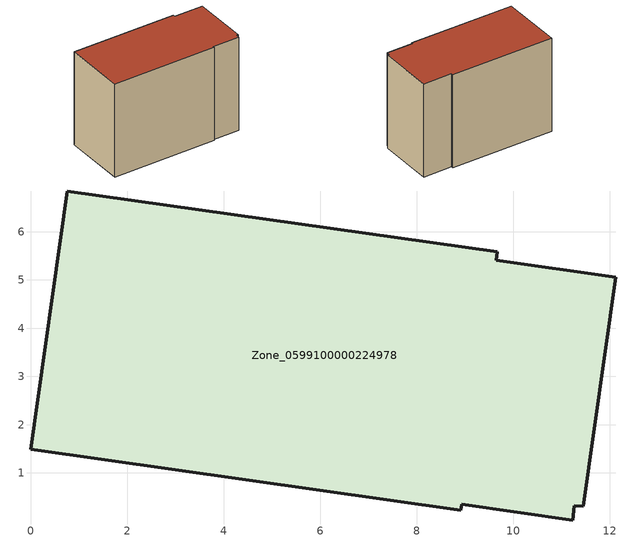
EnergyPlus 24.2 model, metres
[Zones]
Zone_0599100000224978
 floor ground (C_G): 11.45,0.31 11.26,0.32 11.23,0.03 8.93,0.35 8.91,0.23 0,1.49 0.76,6.84 9.67,5.58 9.65,5.4 12.12,5.05 z0
 wall outside (C_F): 0.76,6.84 0,1.49 8.91,0.23 8.93,0.35 11.23,0.03 11.26,0.32 11.45,0.31 12.12,5.05 9.65,5.4 9.67,5.58 0.76,6.84 z0:8.26
 roof outside (C_R): 11.26,0.32 11.45,0.31 12.12,5.05 9.65,5.4 9.67,5.58 0.76,6.84 0,1.49 8.91,0.23 8.93,0.35 11.23,0.03 z8.26
[BUILDING]
Pand.0599100000224978: North Axis=0; Terrain=City; Loads Convergence Tolerance Value=0.04; Temperature Convergence Tolerance Value=0.4; Solar Distribution=FullExterior; Maximum Number of Warmup Days=25; Minimum Number of Warmup Days=1
[Site:Location]
Rotterdam.The.Hague.AP_ZH_NLD Design_Conditions: Latitude=51.96; Longitude=4.45; Time Zone=1; Elevation=-4.5
[SITE:GROUNDTEMPERATURE:BUILDINGSURFACE]
18, 18, 18, 18, 18, 18, 18, 18, 18, 18, 18, 18
[MATERIAL] Thermal Absorptance=0.9; Solar Absorptance=0.7; Visible Absorptance=0.7
Name | Roughness | Thickness | Conductivity | Density | Specific Heat
G.TI.1975-1991 | MediumSmooth | 0.15 | 0.288461 | 540 | 1210
F.TI.1975-1991 | Rough | 0.3 | 0.230769 | 1920 | 840
R.TI.1975-1991 | MediumRough | 0.2 | 0.153846 | 1500 | 1000
[CONSTRUCTION]
C_G: G.TI.1975-1991
C_F: F.TI.1975-1991
C_R: R.TI.1975-1991
[ZONE]
Zone_0599100000224978: Type=1; Multiplier=1; Ceiling Height=Autocalculate; Volume=Autocalculate; Floor Area=autocalculate; Part of Total Floor Area=Yes
[ZONEINFILTRATION:DESIGNFLOWRATE]
Infil_Zone_0599100000224978: Zone or ZoneList or Space or SpaceList=Zone_0599100000224978; Schedule=AlwaysOn; Design Flow Rate Calculation Method=Flow/Area; Flow Rate per Floor Area=0.003; Constant Term Coefficient=1; Temperature Term Coefficient=0; Velocity Term Coefficient=0; Velocity Squared Term Coefficient=0
[HVACTEMPLATE:ZONE:IDEALLOADSAIRSYSTEM]
Zone_0599100000224978: Maximum Heating Supply Air Temperature=50; Minimum Cooling Supply Air Temperature=13; Maximum Heating Supply Air Humidity Ratio=0.0156; Minimum Cooling Supply Air Humidity Ratio=0.0077; Heating Limit=NoLimit; Cooling Limit=NoLimit; Dehumidification Control Type=ConstantSensibleHeatRatio; Cooling Sensible Heat Ratio=0.7; Dehumidification Setpoint=60; Humidification Control Type=None; Humidification Setpoint=30; Outdoor Air Method=None; Outdoor Air Flow Rate per Person=0.00944; Outdoor Air Flow Rate per Zone Floor Area=0; Outdoor Air Flow Rate per Zone=0; Demand Controlled Ventilation Type=None; Outdoor Air Economizer Type=NoEconomizer; Heat Recovery Type=None; Sensible Heat Recovery Effectiveness=0.7; Latent Heat Recovery Effectiveness=0.65
[ZONECONTROL:THERMOSTAT]
ThermostatControl_Zone_0599100000224978: Zone or ZoneList=Zone_0599100000224978; Control Type Schedule=DualSetpointControlType; Control 1=Thermostat_Zone_0599100000224978; Temperature Difference Between Cutout And Setpoint=0
[THERMOSTATSETPOINT:DUALSETPOINT]
Thermostat_Zone_0599100000224978: Heating Setpoint Temperature Schedule=HeatingSetpoint_Zone_0599100000224978; Cooling Setpoint Temperature Schedule=CoolingSetpoint_Zone_0599100000224978
[SCHEDULE:COMPACT]
HeatingSetpoint_Zone_0599100000224978: Through: 12/31, For: AllDays, Until: 24:00, 21
CoolingSetpoint_Zone_0599100000224978: Through: 12/31, For: AllDays, Until: 24:00, 24
DualSetpointControlType: Through: 12/31, For: AllDays, Until: 24:00, 4
AlwaysOn: Through: 12/31, For: AllDays, Until: 24:00, 1
